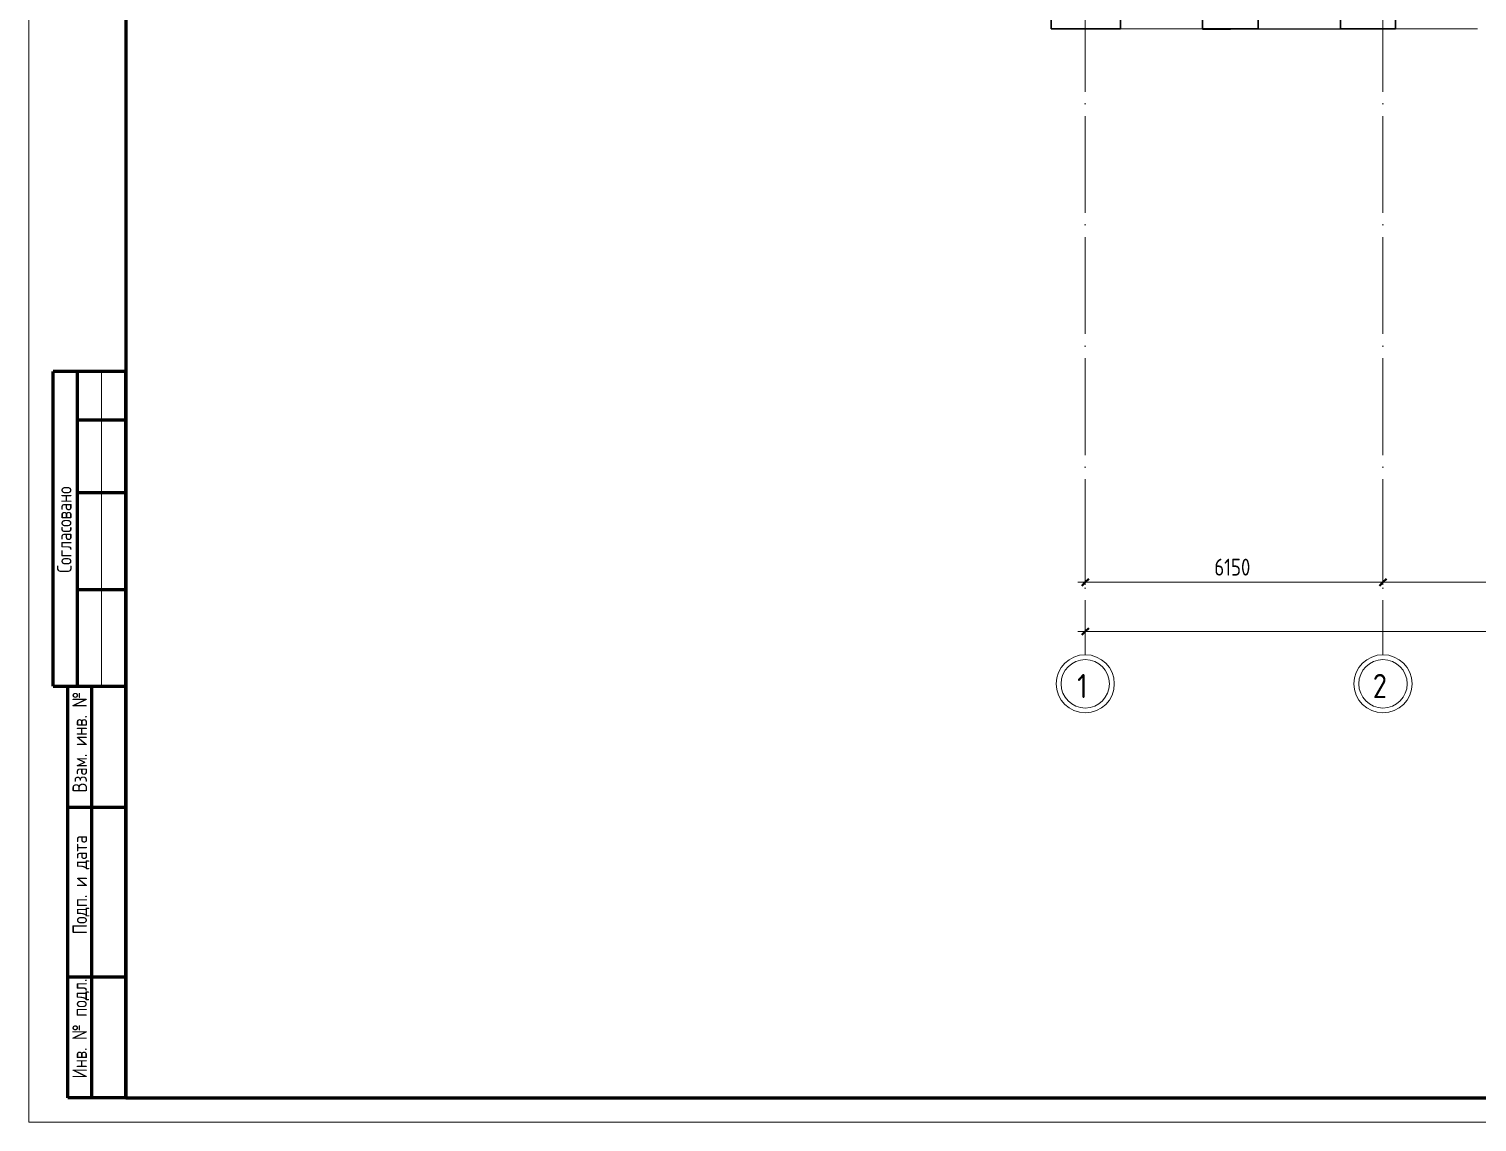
# Model space of a CAD drawing. Header units: millimetres. Extents: x -586848 to 520591, y -385801 to 675781.
# Drawn here: x 78056 to 107966, y 590795 to 613369 of the extents above; entities that cross this region are included whole.
import ezdxf

# ---------------------------------------------------------------- set-up
doc = ezdxf.new("R2010")
doc.units = ezdxf.units.MM
doc.linetypes.add('ADSK_Линия сетки', pattern=[25, 20, -2.5, 0, -2.5])
for name, color, linetype, lineweight in [('Оси', 252, 'Continuous', 9), ('ОФ_рамка', 8, 'Continuous', 60), ('Размеры', 7, 'Continuous', 9), ('Стены внутренние', 7, 'Continuous', 18), ('Стены наружные', 7, 'Continuous', 18), ('Стены штриховка', 7, 'Continuous', 9)]:
    doc.layers.add(name, color=color, linetype=linetype, lineweight=lineweight)
doc.styles.add('GOST Common_1', font='', dxfattribs={"height": 250})
doc.styles.add('GOST Common_3', font='', dxfattribs={"height": 3.5})
doc.styles.add('ГОСТ 2.304', font='')
doc.styles.get('GOST Common_1').set_extended_font_data('GOST type B')
doc.styles.get('GOST Common_3').set_extended_font_data('GOST 2.304 type A')
doc.styles.get('ГОСТ 2.304').set_extended_font_data('GOST 2.304 type A')

# ---------------------------------------------------------------- blocks, each defined once
blk = doc.blocks.new('2 этаж')
at = {"layer": 'Оси', "color": 251, "linetype": 'ADSK_Линия сетки', "ltscale": 100, "true_color": 0x636466}
for p, q in [((100676, -1139), (100676, -32265)), ((106826, -1139), (106826, -32265))]:
    blk.add_line(p, q, dxfattribs=at)
at = {"layer": 'Оси', "color": 251, "lineweight": 20, "true_color": 0x636466}
for centre, radius, start, end in [((100676, -32865), 600, 0, 180), ((106826, -32865), 600, 0, 180), ((100676, -32865), 500, 0, 180), ((106826, -32865), 500, 0, 180), ((100676, -32865), 600, 180, 0), ((100676, -32865), 500, 180, 0), ((106826, -32865), 600, 180, 0), ((106826, -32865), 500, 180, 0)]:
    blk.add_arc(centre, radius, start, end, dxfattribs=at)
at = {"layer": 'Размеры', "color": 251, "lineweight": 20, "true_color": 0x636466}
for p, q in [((100526, -30768), (106826, -30768)), ((100676, -30768), (100676, -30618)), ((100676, -30768), (100676, -30818)), ((106826, -30768), (106826, -30618)), ((106826, -30768), (106826, -30618)), ((106826, -30768), (106826, -30818)), ((106826, -30768), (112476, -30768)), ((106826, -30768), (106826, -30818)), ((100676, -31786), (100676, -31636)), ((100526, -31786), (168426, -31786)), ((100676, -31786), (100676, -31836))]:
    blk.add_line(p, q, dxfattribs=at)
at = {"layer": 'Размеры', "color": 251, "lineweight": 40, "true_color": 0x636466}
for p, q in [((100676, -30768), (100605, -30839)), ((100676, -30768), (100747, -30697)), ((106826, -30768), (106755, -30839)), ((106826, -30768), (106755, -30839)), ((106826, -30768), (106897, -30697)), ((106826, -30768), (106897, -30697)), ((100676, -31786), (100605, -31857)), ((100676, -31786), (100747, -31716))]:
    blk.add_line(p, q, dxfattribs=at)
at = {"layer": 'Стены внутренние', "color": 251, "lineweight": 30, "true_color": 0x636466}
for p, q in [((99974, -11929), (99974, -19341)), ((101401, -19341), (101401, -18639)), ((103101, -18639), (103101, -19341)), ((104251, -19341), (104251, -18639)), ((105951, -18639), (105951, -19341)), ((107081, -19341), (107081, -18639)), ((99974, -19341), (101401, -19341)), ((103101, -19341), (104251, -19341)), ((105951, -19341), (107081, -19341))]:
    blk.add_line(p, q, dxfattribs=at)
at = {"layer": 'Стены внутренние', "color": 251, "linetype": 'Continuous', "lineweight": 9, "true_color": 0x636466}
for p, q in [((100179, -19341), (100178, -19340)), ((101214, -19339), (101213, -19341)), ((104029, -19339), (104028, -19341)), ((104050, -19341), (104049, -19339))]:
    blk.add_line(p, q, dxfattribs=at)
at = {"layer": 'Стены внутренние', "color": 251, "true_color": 0x636466}
for p, q in [((103101, -19341), (101401, -19341)), ((105951, -19341), (104251, -19341)), ((108781, -19341), (107081, -19341))]:
    blk.add_line(p, q, dxfattribs=at)
at = {"layer": 'Стены наружные', "color": 251, "lineweight": 30, "true_color": 0x636466}
for p, q in [((103676, -19341), (103101, -19341)), ((103101, -19341), (103101, -19346)), ((103101, -19346), (103676, -19346)), ((103676, -19346), (103676, -19341))]:
    blk.add_line(p, q, dxfattribs=at)
at = {"layer": 'Стены наружные', "color": 251, "true_color": 0x636466}
for p, q in [((106505, -19346), (103676, -19346)), ((103680, -19346), (103680, -19341)), ((104251, -19341), (105951, -19341)), ((104251, -19341), (104251, -19346)), ((105951, -19346), (105951, -19341)), ((106505, -19346), (106505, -19341)), ((106516, -19346), (106516, -19341)), ((107081, -19346), (106516, -19346)), ((107081, -19341), (107081, -19346))]:
    blk.add_line(p, q, dxfattribs=at)
at = {"layer": 'Стены штриховка', "color": 251, "true_color": 0x636466}
blk.add_line((99976, -11931), (99976, -19341), dxfattribs=at)
at = {"layer": 'Оси', "color": 251, "true_color": 0x636466, "style": 'GOST Common_1', "width": 0.9}
for s, p in [('1', (100509, -33161)), ('2', (106615, -33161))]:
    blk.add_text(s, height=500, dxfattribs=at).set_placement(p)
at = {"layer": 'Размеры', "color": 251, "lineweight": 20, "true_color": 0x636466, "insert": (103342, -30281), "char_height": 350, "width": 980.83, "attachment_point": 1, "line_spacing_factor": 1.022761, "style": 'GOST Common_3'}
blk.add_mtext('6150', dxfattribs=at)
blk = doc.blocks.new('А0')
at = {"layer": 'ОФ_рамка', "color": 0, "linetype": 'Continuous', "lineweight": 5, "ltscale": 100}
for points in [[(222168, -309617), (222168, -393717)], [(222168, -393717), (341068, -393717)]]:
    blk.add_lwpolyline(points, dxfattribs=at)
at = {"layer": 'ОФ_рамка', "color": 0, "linetype": 'Continuous', "ltscale": 100}
for points in [[(224168, -310117), (224168, -393217)], [(224168, -393217), (340568, -393217)]]:
    blk.add_lwpolyline(points, dxfattribs=at)
at = {"layer": 'ОФ_рамка', "color": 0, "linetype": 'Continuous'}
for points in [[(222668, -384717), (222668, -378217)], [(224168, -378217), (222668, -378217)], [(223168, -384717), (223168, -378217)], [(224168, -393217), (224168, -378217)], [(223168, -379217), (224168, -379217)], [(223168, -380717), (224168, -380717)], [(223168, -382717), (224168, -382717)], [(222668, -384717), (224168, -384717)], [(222968, -393217), (222968, -384717)], [(223468, -393217), (223468, -384717)], [(222968, -387217), (224168, -387217)], [(222968, -390717), (224168, -390717)], [(224168, -393217), (222968, -393217)]]:
    blk.add_lwpolyline(points, dxfattribs=at)
at = {"layer": 'ОФ_рамка', "color": 0, "linetype": 'Continuous', "lineweight": 5}
blk.add_lwpolyline([(223668, -384717), (223668, -378217)], dxfattribs=at)
at = {"layer": 'ОФ_рамка', "color": 0, "linetype": 'Continuous', "lineweight": 5, "char_height": 300, "attachment_point": 1, "rotation": 90, "style": 'ГОСТ 2.304'}
for s, insert, width in [('\\fGOST 2.304 type A|b0|i0|c1|p34;\\W1.0000000000;\\T1.0000000000;\\o\\lСогласовано', (222748, -382374), 1992.86), ('\\fGOST 2.304 type A|b0|i0|c1|p34;\\W1.0000000000;\\T1.0000000000;\\o\\lВзам. инв. №', (223066, -386910), 2077.93), ('\\fGOST 2.304 type A|b0|i0|c1|p34;\\W1.0000000000;\\T1.0000000000;\\o\\lПодп. и дата', (223068, -389839), 2065.5), ('\\fGOST 2.304 type A|b0|i0|c1|p34;\\W1.0000000000;\\T1.0000000000;\\o\\lИнв. № подл.', (223065, -392816), 2070.21)]:
    blk.add_mtext(s, dxfattribs=dict(at, insert=insert, width=width))

msp = doc.modelspace()

# ---------------------------------------------------------------- block references
msp.add_blockref('2 этаж', (-802.7, 632710.4))
at = {"layer": 'ОФ_рамка', "color": 0, "lineweight": -2}
msp.add_blockref('А0', (-144112.5, 984511.5), dxfattribs=at)

doc.saveas('drawing.dxf')
